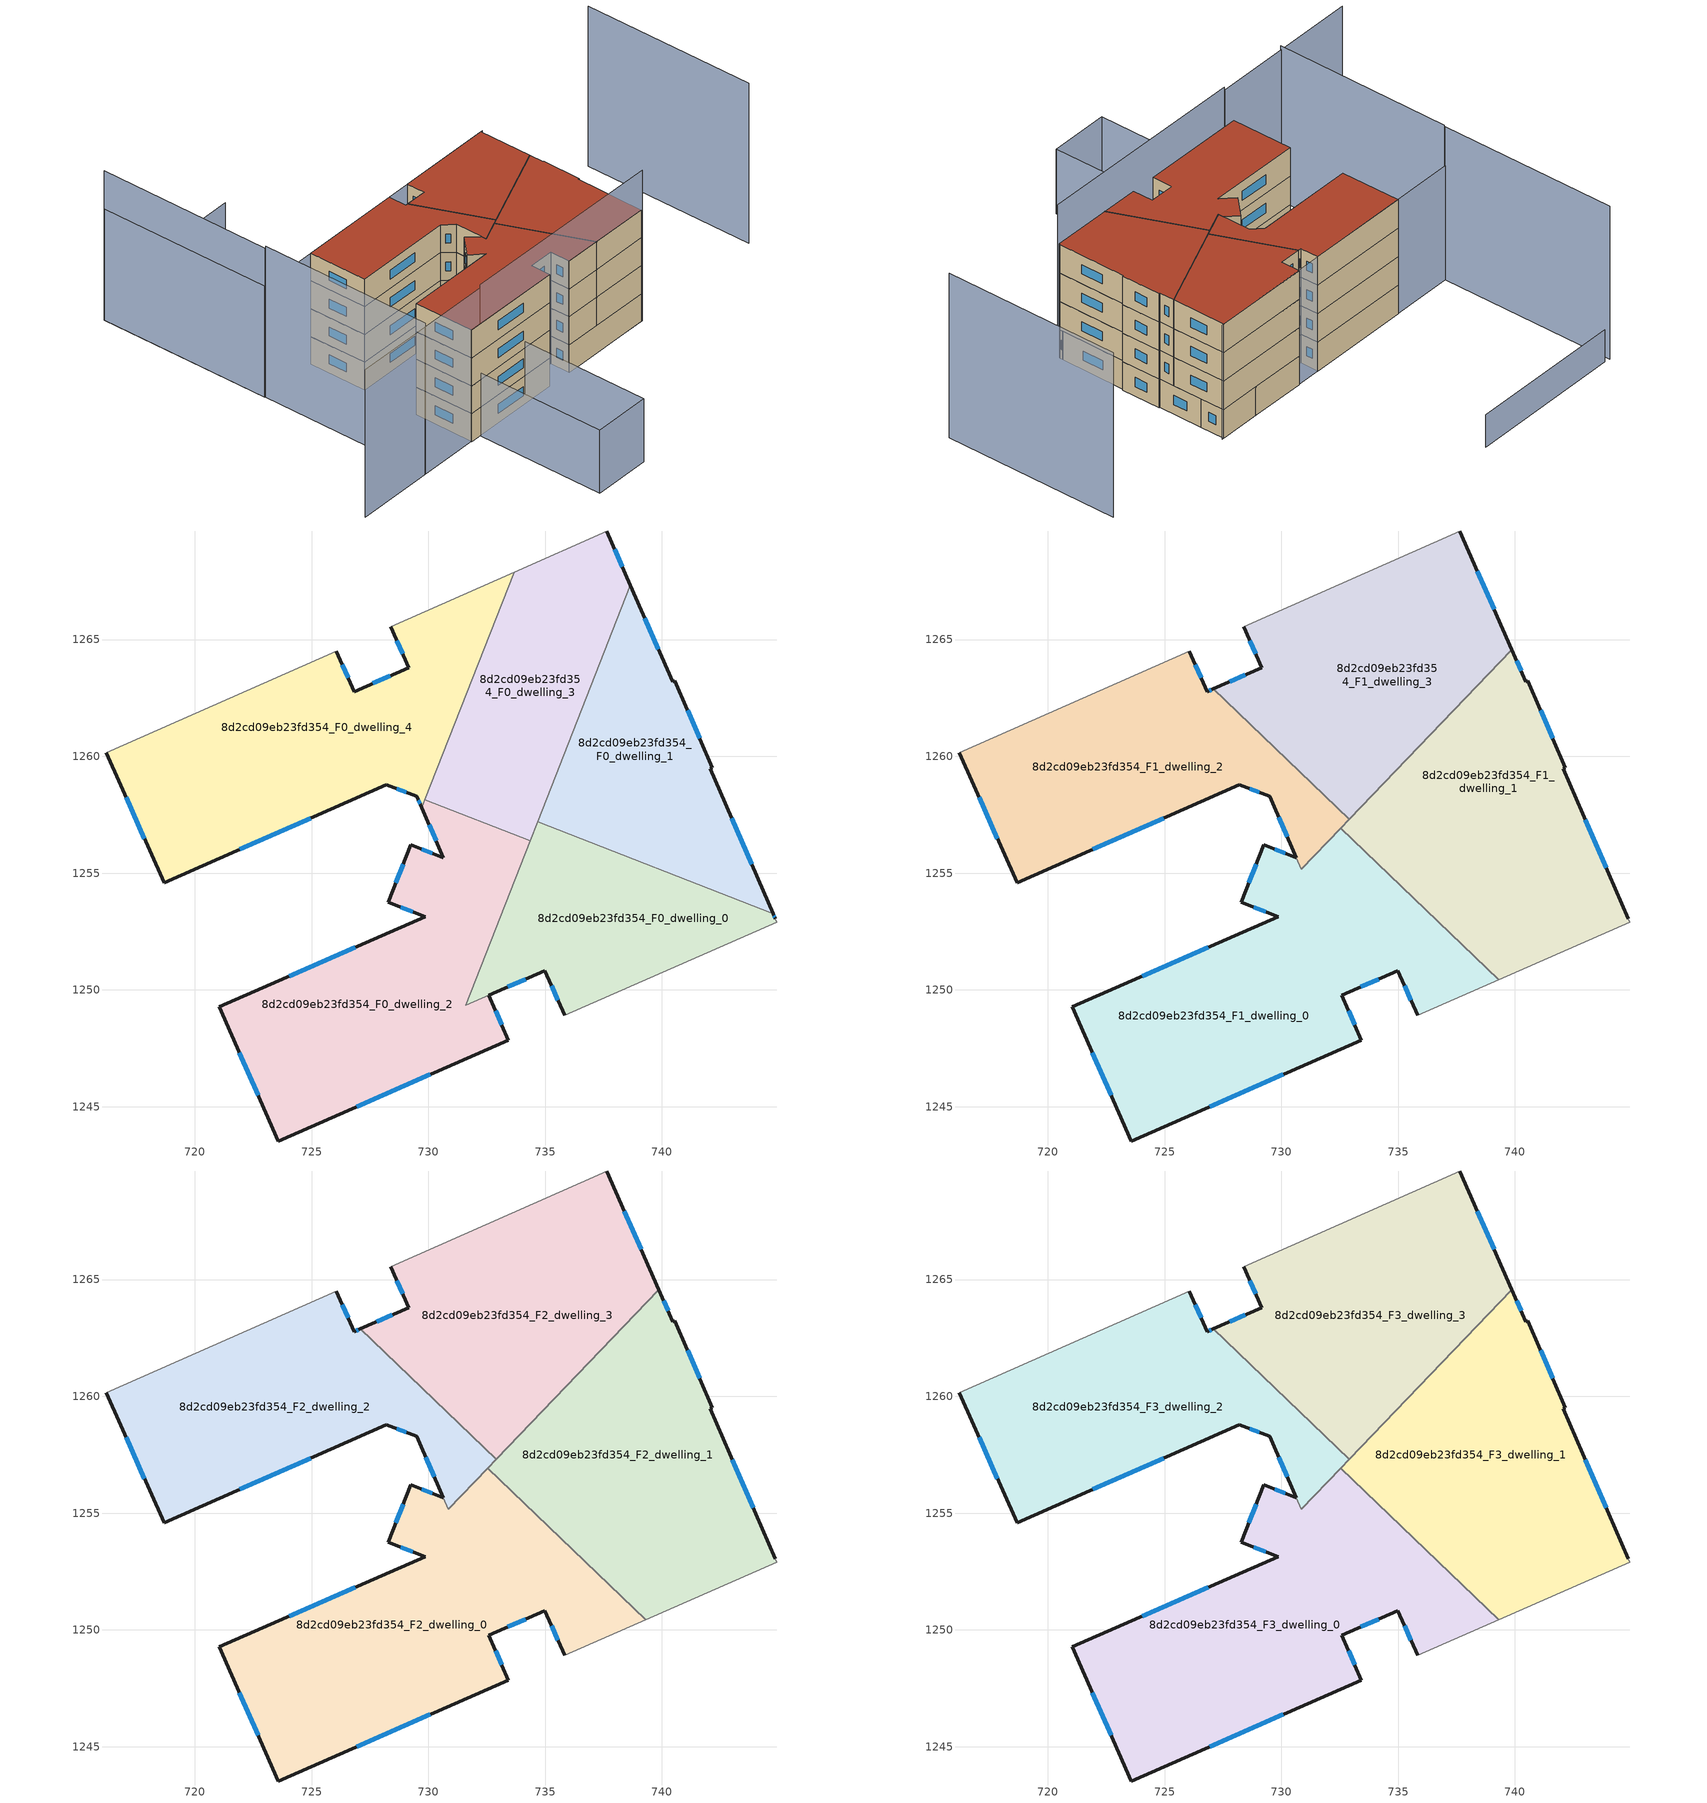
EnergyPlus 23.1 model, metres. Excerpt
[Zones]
8d2cd09eb23fd354_F0_dwelling_0
 floor ground (EU_floor_Construction): 744.76,1253.26 744.85,1253.04 744.91,1252.9 735.83,1248.91 734.99,1250.83 731.61,1249.35 734.69,1257.2 z0
 wall outside (EU_wall_Construction): 744.85,1253.04 744.76,1253.26 / 734.99,1250.82 735.83,1248.91 z0:3
 wall to 8d2cd09eb23fd354_F0_dwelling_2 (EU_wall_Construction): 734.36,1256.38 731.61,1249.35 734.99,1250.83 z0:3
 wall to 8d2cd09eb23fd354_F0_dwelling_1 (EU_wall_Construction): 744.76,1253.26 734.69,1257.2 z0:3
 wall adiabatic (EU_wall_Construction): 735.83,1248.91 744.91,1252.9 744.85,1253.04 z0:3
 wall to 8d2cd09eb23fd354_F0_dwelling_3 (EU_wall_Construction): 734.69,1257.2 734.36,1256.38 z0:3
 window (EU_Window_Construction): 744.82,1253.12 744.79,1253.18 / 735.28,1250.17 735.55,1249.56 z1.02:1.98
8d2cd09eb23fd354_F0_dwelling_1
 floor ground (EU_floor_Construction): 740.55,1263.23 742.16,1259.52 742.06,1259.47 744.76,1253.26 734.69,1257.2 738.65,1267.33 740.47,1263.19 z0
 wall outside (EU_wall_Construction): 744.76,1253.26 742.06,1259.47 742.16,1259.52 740.55,1263.23 740.47,1263.19 738.65,1267.33 z0:3
 wall to 8d2cd09eb23fd354_F0_dwelling_3 (EU_wall_Construction): 738.65,1267.33 734.69,1257.2 z0:3
 window (EU_Window_Construction): 743.84,1255.37 742.98,1257.36 / 739.85,1264.6 739.27,1265.92 / 741.61,1260.78 741.1,1261.97 z1.02:1.98
8d2cd09eb23fd354_F0_dwelling_2
 floor ground (EU_floor_Construction): 734.36,1256.38 731.61,1249.35 734.99,1250.83 732.59,1249.77 733.43,1247.86 723.59,1243.53 721.05,1249.27 729.87,1253.14 728.29,1253.76 729.25,1256.21 730.65,1255.66 729.72,1257.79 729.85,1258.14 z0
 wall outside (EU_wall_Construction): 734.99,1250.82 732.59,1249.77 / 729.72,1257.79 730.65,1255.66 729.25,1256.21 728.29,1253.76 729.87,1253.14 721.05,1249.27 723.59,1243.53 733.43,1247.86 732.59,1249.77 z0:3
 wall to 8d2cd09eb23fd354_F0_dwelling_3 (EU_wall_Construction): 734.36,1256.38 729.85,1258.14 z0:3
 wall to 8d2cd09eb23fd354_F0_dwelling_4 (EU_wall_Construction): 729.85,1258.14 729.72,1257.79 z0:3
 window (EU_Window_Construction): 734.18,1250.47 733.41,1250.13 / 733.15,1248.51 732.88,1249.12 / 726.94,1245 730.08,1246.39 / 721.91,1247.32 722.72,1245.49 / 726.87,1251.82 724.05,1250.59 / 728.83,1253.55 729.33,1253.35 / 728.92,1255.38 728.61,1254.59 / 730.17,1255.85 729.72,1256.02 / 730.03,1257.07 730.33,1256.39 z1.02:1.98
8d2cd09eb23fd354_F0_dwelling_3
 floor ground (EU_floor_Construction): 737.64,1269.65 738.65,1267.33 734.36,1256.38 729.85,1258.14 733.67,1267.89 z0
 wall outside (EU_wall_Construction): 738.65,1267.33 737.64,1269.65 z0:3
 wall adiabatic (EU_wall_Construction): 737.64,1269.65 733.67,1267.89 z0:3
 wall to 8d2cd09eb23fd354_F0_dwelling_4 (EU_wall_Construction): 733.67,1267.89 729.85,1258.14 z0:3
 window (EU_Window_Construction): 738.31,1268.12 737.98,1268.86 z1.02:1.98
8d2cd09eb23fd354_F0_dwelling_4
 floor ground (EU_floor_Construction): 733.67,1267.89 729.72,1257.79 729.5,1258.29 728.19,1258.79 718.69,1254.58 716.22,1260.15 726.06,1264.51 726.83,1262.77 729.17,1263.8 728.39,1265.55 z0
 wall outside (EU_wall_Construction): 728.39,1265.55 729.17,1263.8 726.83,1262.77 726.06,1264.51 / 716.22,1260.15 718.69,1254.58 728.19,1258.79 729.5,1258.29 729.72,1257.79 z0:3
 wall adiabatic (EU_wall_Construction): 726.06,1264.51 716.22,1260.15 / 733.67,1267.89 728.39,1265.55 z0:3
 window (EU_Window_Construction): 726.56,1263.36 726.32,1263.92 / 728.37,1263.45 727.62,1263.12 / 728.65,1264.95 728.9,1264.39 / 729.58,1258.12 729.65,1257.96 / 728.64,1258.62 729.06,1258.46 / 721.92,1256.01 724.96,1257.36 / 717.06,1258.25 717.85,1256.47 z1.02:1.98
8d2cd09eb23fd354_F1_dwelling_0
 floor to 8d2cd09eb23fd354_F0_dwelling_2 (EU_floor_Construction): 734.02,1255.5 731.61,1249.35 734.99,1250.82 732.59,1249.77 733.43,1247.86 723.59,1243.53 721.05,1249.27 729.87,1253.14 728.29,1253.76 729.25,1256.21 730.65,1255.66 730.86,1255.17 732.54,1256.92 z3
 floor to 8d2cd09eb23fd354_F0_dwelling_0 (EU_floor_Construction): 739.3,1250.44 735.83,1248.91 734.99,1250.83 731.61,1249.35 734.02,1255.5 z3
 wall outside (EU_wall_Construction): 730.65,1255.66 729.25,1256.21 728.29,1253.76 729.87,1253.14 721.05,1249.27 723.59,1243.53 733.43,1247.86 732.59,1249.77 734.99,1250.82 735.83,1248.91 z3:6
 wall to 8d2cd09eb23fd354_F1_dwelling_2 (EU_wall_Construction): 732.54,1256.92 730.86,1255.17 730.65,1255.66 z3:6
 wall to 8d2cd09eb23fd354_F1_dwelling_1 (EU_wall_Construction): 739.3,1250.43 732.54,1256.92 z3:6
 wall adiabatic (EU_wall_Construction): 735.83,1248.91 739.3,1250.43 z3:6
 window (EU_Window_Construction): 726.87,1251.82 724.05,1250.59 / 728.83,1253.55 729.33,1253.35 / 728.92,1255.38 728.61,1254.59 / 730.17,1255.85 729.72,1256.02 / 735.28,1250.17 735.55,1249.56 / 733.41,1250.13 734.18,1250.47 / 733.15,1248.51 732.88,1249.12 / 726.94,1245 730.08,1246.39 / 721.91,1247.32 722.72,1245.49 z4.02:4.98
8d2cd09eb23fd354_F1_dwelling_1
 floor to 8d2cd09eb23fd354_F0_dwelling_0 (EU_floor_Construction): 744.76,1253.26 744.85,1253.04 744.91,1252.9 739.3,1250.44 734.02,1255.5 734.69,1257.2 z3
 floor to 8d2cd09eb23fd354_F0_dwelling_1 (EU_floor_Construction): 740.55,1263.23 742.16,1259.52 742.06,1259.47 744.76,1253.26 734.69,1257.2 735.98,1260.51 739.86,1264.56 740.47,1263.19 z3
 floor to 8d2cd09eb23fd354_F0_dwelling_3 (EU_floor_Construction): 735.98,1260.51 734.36,1256.38 732.66,1257.05 732.91,1257.31 z3
 floor to 8d2cd09eb23fd354_F0_dwelling_2 (EU_floor_Construction): 734.36,1256.38 734.02,1255.5 732.54,1256.92 732.66,1257.05 z3
 wall outside (EU_wall_Construction): 744.85,1253.04 742.06,1259.47 742.16,1259.52 740.55,1263.23 740.47,1263.19 739.86,1264.56 z3:6
 wall adiabatic (EU_wall_Construction): 739.3,1250.43 744.91,1252.9 744.85,1253.04 z3:6
 wall to 8d2cd09eb23fd354_F1_dwelling_3 (EU_wall_Construction): 739.86,1264.56 732.91,1257.31 z3:6
 wall to 8d2cd09eb23fd354_F1_dwelling_2 (EU_wall_Construction): 732.91,1257.31 732.54,1256.92 z3:6
 window (EU_Window_Construction): 743.9,1255.23 743.01,1257.29 / 740.26,1263.66 740.07,1264.09 / 741.61,1260.78 741.1,1261.97 z4.02:4.98
8d2cd09eb23fd354_F1_dwelling_2
 floor to 8d2cd09eb23fd354_F0_dwelling_4 (EU_floor_Construction): 727.09,1262.89 730.45,1259.67 729.72,1257.8 729.5,1258.29 728.19,1258.79 718.69,1254.58 716.22,1260.15 726.06,1264.51 726.83,1262.77 z3
 floor to 8d2cd09eb23fd354_F0_dwelling_2 (EU_floor_Construction): 732.66,1257.05 730.86,1255.17 729.72,1257.8 729.85,1258.14 z3
 floor to 8d2cd09eb23fd354_F0_dwelling_3 (EU_floor_Construction): 732.91,1257.31 732.66,1257.05 729.85,1258.14 730.45,1259.67 z3
 wall outside (EU_wall_Construction): 716.22,1260.15 718.69,1254.58 728.19,1258.79 729.5,1258.29 730.64,1255.67 / 727.09,1262.89 726.83,1262.77 726.06,1264.51 z3:6
 wall adiabatic (EU_wall_Construction): 726.06,1264.51 716.22,1260.15 z3:6
 wall to 8d2cd09eb23fd354_F1_dwelling_3 (EU_wall_Construction): 732.91,1257.31 727.09,1262.89 z3:6
 window (EU_Window_Construction): 729.89,1257.4 730.26,1256.56 / 728.64,1258.62 729.06,1258.46 / 721.92,1256.01 724.96,1257.36 / 717.06,1258.25 717.85,1256.47 / 726.56,1263.36 726.32,1263.92 / 727,1262.85 726.92,1262.81 z4.02:4.98
8d2cd09eb23fd354_F1_dwelling_3
 floor to 8d2cd09eb23fd354_F0_dwelling_1 (EU_floor_Construction): 738.65,1267.33 739.86,1264.56 735.98,1260.51 z3
 floor to 8d2cd09eb23fd354_F0_dwelling_3 (EU_floor_Construction): 737.64,1269.65 738.65,1267.33 735.98,1260.51 732.91,1257.31 730.45,1259.67 733.67,1267.89 z3
 floor to 8d2cd09eb23fd354_F0_dwelling_4 (EU_floor_Construction): 733.67,1267.89 730.45,1259.67 727.09,1262.89 729.17,1263.8 728.39,1265.55 z3
 wall outside (EU_wall_Construction): 739.86,1264.56 737.64,1269.65 / 728.39,1265.55 729.17,1263.8 727.09,1262.89 z3:6
 wall adiabatic (EU_wall_Construction): 737.64,1269.65 728.39,1265.55 z3:6
 window (EU_Window_Construction): 739.11,1266.29 738.39,1267.92 / 728.46,1263.49 727.8,1263.2 / 728.65,1264.95 728.9,1264.39 z4.02:4.98
8d2cd09eb23fd354_F2_dwelling_0
 floor to 8d2cd09eb23fd354_F1_dwelling_0 (EU_floor_Construction): 739.3,1250.43 735.83,1248.91 734.99,1250.82 732.59,1249.77 733.43,1247.86 723.59,1243.53 721.05,1249.27 729.87,1253.14 728.29,1253.76 729.25,1256.21 730.65,1255.66 730.86,1255.17 732.54,1256.92 z6
 wall outside (EU_wall_Construction): 730.65,1255.66 729.25,1256.21 728.29,1253.76 729.87,1253.14 721.05,1249.27 723.59,1243.53 733.43,1247.86 732.59,1249.77 734.99,1250.82 735.83,1248.91 z6:9
 wall to 8d2cd09eb23fd354_F2_dwelling_2 (EU_wall_Construction): 732.54,1256.92 730.86,1255.17 730.65,1255.66 z6:9
 wall to 8d2cd09eb23fd354_F2_dwelling_1 (EU_wall_Construction): 739.3,1250.43 732.54,1256.92 z6:9
 wall adiabatic (EU_wall_Construction): 735.83,1248.91 739.3,1250.43 z6:9
 window (EU_Window_Construction): 726.87,1251.82 724.05,1250.59 / 728.83,1253.55 729.33,1253.35 / 728.92,1255.38 728.61,1254.59 / 730.17,1255.85 729.72,1256.02 / 735.28,1250.17 735.55,1249.56 / 733.41,1250.13 734.18,1250.47 / 733.15,1248.51 732.88,1249.12 / 726.94,1245 730.08,1246.39 / 721.91,1247.32 722.72,1245.49 z7.02:7.98
8d2cd09eb23fd354_F2_dwelling_1
 floor to 8d2cd09eb23fd354_F1_dwelling_1 (EU_floor_Construction): 740.55,1263.23 742.16,1259.52 742.06,1259.47 744.85,1253.04 744.91,1252.9 739.3,1250.43 732.54,1256.92 739.86,1264.56 740.47,1263.19 z6
 wall outside (EU_wall_Construction): 744.85,1253.04 742.06,1259.47 742.16,1259.52 740.55,1263.23 740.47,1263.19 739.86,1264.56 z6:9
 wall adiabatic (EU_wall_Construction): 739.3,1250.43 744.91,1252.9 744.85,1253.04 z6:9
 wall to 8d2cd09eb23fd354_F2_dwelling_3 (EU_wall_Construction): 739.86,1264.56 732.91,1257.31 z6:9
 wall to 8d2cd09eb23fd354_F2_dwelling_2 (EU_wall_Construction): 732.91,1257.31 732.54,1256.92 z6:9
 window (EU_Window_Construction): 743.9,1255.23 743.01,1257.29 / 740.26,1263.66 740.07,1264.09 / 741.61,1260.78 741.1,1261.97 z7.02:7.98
8d2cd09eb23fd354_F2_dwelling_2
 floor to 8d2cd09eb23fd354_F1_dwelling_2 (EU_floor_Construction): 727.09,1262.89 732.91,1257.31 730.86,1255.17 729.5,1258.29 728.19,1258.79 718.69,1254.58 716.22,1260.15 726.06,1264.51 726.83,1262.77 z6
 wall outside (EU_wall_Construction): 716.22,1260.15 718.69,1254.58 728.19,1258.79 729.5,1258.29 730.64,1255.67 / 727.09,1262.89 726.83,1262.77 726.06,1264.51 z6:9
 wall adiabatic (EU_wall_Construction): 726.06,1264.51 716.22,1260.15 z6:9
 wall to 8d2cd09eb23fd354_F2_dwelling_3 (EU_wall_Construction): 732.91,1257.31 727.09,1262.89 z6:9
 window (EU_Window_Construction): 729.89,1257.4 730.26,1256.56 / 728.64,1258.62 729.06,1258.46 / 721.92,1256.01 724.96,1257.36 / 717.06,1258.25 717.85,1256.47 / 726.56,1263.36 726.32,1263.92 / 727,1262.85 726.92,1262.81 z7.02:7.98
8d2cd09eb23fd354_F2_dwelling_3
 floor to 8d2cd09eb23fd354_F1_dwelling_3 (EU_floor_Construction): 737.64,1269.65 739.86,1264.56 732.91,1257.31 727.09,1262.89 729.17,1263.8 728.39,1265.55 z6
 wall outside (EU_wall_Construction): 739.86,1264.56 737.64,1269.65 / 728.39,1265.55 729.17,1263.8 727.09,1262.89 z6:9
 wall adiabatic (EU_wall_Construction): 737.64,1269.65 728.39,1265.55 z6:9
 window (EU_Window_Construction): 739.11,1266.29 738.39,1267.92 / 728.46,1263.49 727.8,1263.2 / 728.65,1264.95 728.9,1264.39 z7.02:7.98
8d2cd09eb23fd354_F3_dwelling_0
 floor to 8d2cd09eb23fd354_F2_dwelling_0 (EU_floor_Construction): 739.3,1250.43 735.83,1248.91 734.99,1250.82 732.59,1249.77 733.43,1247.86 723.59,1243.53 721.05,1249.27 729.87,1253.14 728.29,1253.76 729.25,1256.21 730.65,1255.66 730.86,1255.17 732.54,1256.92 z9
 wall outside (EU_wall_Construction): 730.65,1255.66 729.25,1256.21 728.29,1253.76 729.87,1253.14 721.05,1249.27 723.59,1243.53 733.43,1247.86 732.59,1249.77 734.99,1250.82 735.83,1248.91 z9:12
 wall to 8d2cd09eb23fd354_F3_dwelling_2 (EU_wall_Construction): 732.54,1256.92 730.86,1255.17 730.65,1255.66 z9:12
 wall to 8d2cd09eb23fd354_F3_dwelling_1 (EU_wall_Construction): 739.3,1250.43 732.54,1256.92 z9:12
 wall adiabatic (EU_wall_Construction): 735.83,1248.91 739.3,1250.43 z9:12
 window (EU_Window_Construction): 726.87,1251.82 724.05,1250.59 / 728.83,1253.55 729.33,1253.35 / 728.92,1255.38 728.61,1254.59 / 730.17,1255.85 729.72,1256.02 / 735.28,1250.17 735.55,1249.56 / 733.41,1250.13 734.18,1250.47 / 733.15,1248.51 732.88,1249.12 / 726.94,1245 730.08,1246.39 / 721.91,1247.32 722.72,1245.49 z10.02:10.98
 roof outside (EU_roof_Construction): 735.83,1248.91 739.3,1250.43 732.54,1256.92 730.86,1255.17 730.65,1255.66 729.25,1256.21 728.29,1253.76 729.87,1253.14 721.05,1249.27 723.59,1243.53 733.43,1247.86 732.59,1249.77 734.99,1250.82 z12
8d2cd09eb23fd354_F3_dwelling_1
 floor to 8d2cd09eb23fd354_F2_dwelling_1 (EU_floor_Construction): 740.55,1263.23 742.16,1259.52 742.06,1259.47 744.85,1253.04 744.91,1252.9 739.3,1250.43 732.54,1256.92 739.86,1264.56 740.47,1263.19 z9
 wall outside (EU_wall_Construction): 744.85,1253.04 742.06,1259.47 742.16,1259.52 740.55,1263.23 740.47,1263.19 739.86,1264.56 z9:12
 wall adiabatic (EU_wall_Construction): 739.3,1250.43 744.91,1252.9 744.85,1253.04 z9:12
 wall to 8d2cd09eb23fd354_F3_dwelling_3 (EU_wall_Construction): 739.86,1264.56 732.91,1257.31 z9:12
 wall to 8d2cd09eb23fd354_F3_dwelling_2 (EU_wall_Construction): 732.91,1257.31 732.54,1256.92 z9:12
 window (EU_Window_Construction): 743.9,1255.23 743.01,1257.29 / 740.26,1263.66 740.07,1264.09 / 741.61,1260.78 741.1,1261.97 z10.02:10.98
 roof outside (EU_roof_Construction): 744.91,1252.9 744.85,1253.04 742.06,1259.47 742.16,1259.52 740.55,1263.23 740.47,1263.19 739.86,1264.56 732.54,1256.92 739.3,1250.43 z12
8d2cd09eb23fd354_F3_dwelling_2
 floor to 8d2cd09eb23fd354_F2_dwelling_2 (EU_floor_Construction): 727.09,1262.89 732.91,1257.31 730.86,1255.17 729.5,1258.29 728.19,1258.79 718.69,1254.58 716.22,1260.15 726.06,1264.51 726.83,1262.77 z9
 wall outside (EU_wall_Construction): 716.22,1260.15 718.69,1254.58 728.19,1258.79 729.5,1258.29 730.64,1255.67 / 727.09,1262.89 726.83,1262.77 726.06,1264.51 z9:12
 wall adiabatic (EU_wall_Construction): 726.06,1264.51 716.22,1260.15 z9:12
 wall to 8d2cd09eb23fd354_F3_dwelling_3 (EU_wall_Construction): 732.91,1257.31 727.09,1262.89 z9:12
 window (EU_Window_Construction): 729.89,1257.4 730.26,1256.56 / 728.64,1258.62 729.06,1258.46 / 721.92,1256.01 724.96,1257.36 / 717.06,1258.25 717.85,1256.47 / 726.56,1263.36 726.32,1263.92 / 727,1262.85 726.92,1262.81 z10.02:10.98
 roof outside (EU_roof_Construction): 730.86,1255.17 732.91,1257.31 727.09,1262.89 726.83,1262.77 726.06,1264.51 716.22,1260.15 718.69,1254.58 728.19,1258.79 729.5,1258.29 z12
8d2cd09eb23fd354_F3_dwelling_3
 floor to 8d2cd09eb23fd354_F2_dwelling_3 (EU_floor_Construction): 737.64,1269.65 739.86,1264.56 732.91,1257.31 727.09,1262.89 729.17,1263.8 728.39,1265.55 z9
 wall outside (EU_wall_Construction): 739.86,1264.56 737.64,1269.65 / 728.39,1265.55 729.17,1263.8 727.09,1262.89 z9:12
 wall adiabatic (EU_wall_Construction): 737.64,1269.65 728.39,1265.55 z9:12
 window (EU_Window_Construction): 739.11,1266.29 738.39,1267.92 / 728.46,1263.49 727.8,1263.2 / 728.65,1264.95 728.9,1264.39 z10.02:10.98
 roof outside (EU_roof_Construction): 732.91,1257.31 739.86,1264.56 737.64,1269.65 728.39,1265.55 729.17,1263.8 727.09,1262.89 z12
shading: 724.72,1244.09 745.05,1252.96 z0:16.2; 730.14,1231.63 724.65,1244 / 724.65,1244 730.21,1246.47 / 730.21,1246.47 735.7,1234.1 / 735.7,1234.1 730.14,1231.63 z0:6.8; 758.5,1259.05 751.16,1275.63 z0:17.3; 710.23,1237.67 724.63,1244.06 z0:15.9; 710.49,1257.55 717.77,1240.98 z0:16.3; 703.06,1274.15 710.41,1257.56 z0:16.1; 737.8,1269.71 710.4,1257.56 / 710.4,1257.56 703.06,1274.11 z0:12; 718.25,1280.81 703.61,1274.31 z0:3.4
[Building]
EU S2 Campaign: North Axis=0; Terrain=City; Solar Distribution=FullExterior
[Site:Location]
Vienna: Latitude=48; Longitude=16.5; Time Zone=1; Elevation=183
[SizingPeriod:WeatherFileDays]
AnnualSizingPeriod: Begin Month=1; Begin Day of Month=1; End Month=12; End Day of Month=31; Day of Week for Start Day=Monday; Use Weather File Daylight Saving Period=No; Use Weather File Rain and Snow Indicators=No
[MATERIAL]
EU_InternalMass_Material: Roughness=MediumRough; Thickness=0.1; Conductivity=1; Density=1800; Specific Heat=900; Thermal Absorptance=0.9; Solar Absorptance=0.7; Visible Absorptance=0.7
[MATERIAL:NOMASS] Roughness=MediumRough; Thermal Absorptance=0.9; Solar Absorptance=0.7; Visible Absorptance=0.7
Name | Thermal Resistance
EU_wall_NoMass | 0.942466
EU_roof_NoMass | 0.551687
EU_floor_NoMass | 0.66527
[WINDOWMATERIAL:SIMPLEGLAZINGSYSTEM]
EU_Window_SimpleGlazing: UFactor=2.03367; Solar Heat Gain Coefficient=0.65; Visible Transmittance=0.65
[CONSTRUCTION]
EU_wall_Construction: EU_wall_NoMass
EU_roof_Construction: EU_roof_NoMass
EU_floor_Construction: EU_floor_NoMass
EU_Window_Construction: EU_Window_SimpleGlazing
EU_InternalMass_Construction: EU_InternalMass_Material
[ZONE] Type=1; Multiplier=1; Ceiling Height=autocalculate; Floor Area=autocalculate; Part of Total Floor Area=Yes
Name | Volume
8d2cd09eb23fd354_F0_dwelling_0 | 164.503
8d2cd09eb23fd354_F1_dwelling_0; 8d2cd09eb23fd354_F2_dwelling_0; 8d2cd09eb23fd354_F3_dwelling_0 | 316.388
8d2cd09eb23fd354_F0_dwelling_1 | 177.886
8d2cd09eb23fd354_F1_dwelling_1; 8d2cd09eb23fd354_F2_dwelling_1; 8d2cd09eb23fd354_F3_dwelling_1 | 266.846
8d2cd09eb23fd354_F0_dwelling_2 | 264.051
8d2cd09eb23fd354_F1_dwelling_2; 8d2cd09eb23fd354_F2_dwelling_2; 8d2cd09eb23fd354_F3_dwelling_2 | 237.169
8d2cd09eb23fd354_F0_dwelling_3 | 177.932
8d2cd09eb23fd354_F1_dwelling_3; 8d2cd09eb23fd354_F2_dwelling_3; 8d2cd09eb23fd354_F3_dwelling_3 | 246.911
8d2cd09eb23fd354_F0_dwelling_4 | 282.927
[INTERNALMASS] Construction=EU_InternalMass_Construction
Name | Zone or ZoneList | Surface Area
8d2cd09eb23fd354_F0_dwelling_0_EU_InternalMass | 8d2cd09eb23fd354_F0_dwelling_0 | 54.835
8d2cd09eb23fd354_F0_dwelling_1_EU_InternalMass | 8d2cd09eb23fd354_F0_dwelling_1 | 59.2957
8d2cd09eb23fd354_F0_dwelling_2_EU_InternalMass | 8d2cd09eb23fd354_F0_dwelling_2 | 88.0265
8d2cd09eb23fd354_F0_dwelling_3_EU_InternalMass | 8d2cd09eb23fd354_F0_dwelling_3 | 59.3103
8d2cd09eb23fd354_F0_dwelling_4_EU_InternalMass | 8d2cd09eb23fd354_F0_dwelling_4 | 94.3096
8d2cd09eb23fd354_F1_dwelling_0_EU_InternalMass | 8d2cd09eb23fd354_F1_dwelling_0 | 105.464
8d2cd09eb23fd354_F1_dwelling_1_EU_InternalMass | 8d2cd09eb23fd354_F1_dwelling_1 | 88.9492
8d2cd09eb23fd354_F1_dwelling_2_EU_InternalMass | 8d2cd09eb23fd354_F1_dwelling_2 | 79.056
8d2cd09eb23fd354_F1_dwelling_3_EU_InternalMass | 8d2cd09eb23fd354_F1_dwelling_3 | 82.304
8d2cd09eb23fd354_F2_dwelling_0_EU_InternalMass | 8d2cd09eb23fd354_F2_dwelling_0 | 105.464
8d2cd09eb23fd354_F2_dwelling_1_EU_InternalMass | 8d2cd09eb23fd354_F2_dwelling_1 | 88.9492
8d2cd09eb23fd354_F2_dwelling_2_EU_InternalMass | 8d2cd09eb23fd354_F2_dwelling_2 | 79.056
8d2cd09eb23fd354_F2_dwelling_3_EU_InternalMass | 8d2cd09eb23fd354_F2_dwelling_3 | 82.304
8d2cd09eb23fd354_F3_dwelling_0_EU_InternalMass | 8d2cd09eb23fd354_F3_dwelling_0 | 105.464
8d2cd09eb23fd354_F3_dwelling_1_EU_InternalMass | 8d2cd09eb23fd354_F3_dwelling_1 | 88.9492
8d2cd09eb23fd354_F3_dwelling_2_EU_InternalMass | 8d2cd09eb23fd354_F3_dwelling_2 | 79.056
8d2cd09eb23fd354_F3_dwelling_3_EU_InternalMass | 8d2cd09eb23fd354_F3_dwelling_3 | 82.304
[OTHEREQUIPMENT] Fuel Type=Electricity; Design Level Calculation Method=Watts/Area; Power per Zone Floor Area=1; Fraction Latent=0; Fraction Radiant=0; Fraction Lost=0; Carbon Dioxide Generation Rate=0; EndUse Subcategory=EU_Step8_InternalGains
Name | Zone or ZoneList or Space or SpaceList | Schedule
EU_Step8_InternalGain_8d2cd09eb23fd354_F0_dwelling_0_f000 | 8d2cd09eb23fd354_F0_dwelling_0 | EU_Step8_GainSchedule_8d2cd09eb23fd354_F0_dwelling_0_f000
EU_Step8_InternalGain_8d2cd09eb23fd354_F0_dwelling_1_f000 | 8d2cd09eb23fd354_F0_dwelling_1 | EU_Step8_GainSchedule_8d2cd09eb23fd354_F0_dwelling_1_f000
EU_Step8_InternalGain_8d2cd09eb23fd354_F0_dwelling_2_f000 | 8d2cd09eb23fd354_F0_dwelling_2 | EU_Step8_GainSchedule_8d2cd09eb23fd354_F0_dwelling_2_f000
EU_Step8_InternalGain_8d2cd09eb23fd354_F0_dwelling_3_f000 | 8d2cd09eb23fd354_F0_dwelling_3 | EU_Step8_GainSchedule_8d2cd09eb23fd354_F0_dwelling_3_f000
EU_Step8_InternalGain_8d2cd09eb23fd354_F0_dwelling_4_f000 | 8d2cd09eb23fd354_F0_dwelling_4 | EU_Step8_GainSchedule_8d2cd09eb23fd354_F0_dwelling_4_f000
EU_Step8_InternalGain_8d2cd09eb23fd354_F1_dwelling_0_f000 | 8d2cd09eb23fd354_F1_dwelling_0 | EU_Step8_GainSchedule_8d2cd09eb23fd354_F1_dwelling_0_f000
EU_Step8_InternalGain_8d2cd09eb23fd354_F1_dwelling_1_f000 | 8d2cd09eb23fd354_F1_dwelling_1 | EU_Step8_GainSchedule_8d2cd09eb23fd354_F1_dwelling_1_f000
EU_Step8_InternalGain_8d2cd09eb23fd354_F1_dwelling_2_f000 | 8d2cd09eb23fd354_F1_dwelling_2 | EU_Step8_GainSchedule_8d2cd09eb23fd354_F1_dwelling_2_f000
EU_Step8_InternalGain_8d2cd09eb23fd354_F1_dwelling_3_f000 | 8d2cd09eb23fd354_F1_dwelling_3 | EU_Step8_GainSchedule_8d2cd09eb23fd354_F1_dwelling_3_f000
EU_Step8_InternalGain_8d2cd09eb23fd354_F2_dwelling_0_f000 | 8d2cd09eb23fd354_F2_dwelling_0 | EU_Step8_GainSchedule_8d2cd09eb23fd354_F2_dwelling_0_f000
EU_Step8_InternalGain_8d2cd09eb23fd354_F2_dwelling_1_f000 | 8d2cd09eb23fd354_F2_dwelling_1 | EU_Step8_GainSchedule_8d2cd09eb23fd354_F2_dwelling_1_f000
EU_Step8_InternalGain_8d2cd09eb23fd354_F2_dwelling_2_f000 | 8d2cd09eb23fd354_F2_dwelling_2 | EU_Step8_GainSchedule_8d2cd09eb23fd354_F2_dwelling_2_f000
EU_Step8_InternalGain_8d2cd09eb23fd354_F2_dwelling_3_f000 | 8d2cd09eb23fd354_F2_dwelling_3 | EU_Step8_GainSchedule_8d2cd09eb23fd354_F2_dwelling_3_f000
EU_Step8_InternalGain_8d2cd09eb23fd354_F3_dwelling_0_f000 | 8d2cd09eb23fd354_F3_dwelling_0 | EU_Step8_GainSchedule_8d2cd09eb23fd354_F3_dwelling_0_f000
EU_Step8_InternalGain_8d2cd09eb23fd354_F3_dwelling_1_f000 | 8d2cd09eb23fd354_F3_dwelling_1 | EU_Step8_GainSchedule_8d2cd09eb23fd354_F3_dwelling_1_f000
EU_Step8_InternalGain_8d2cd09eb23fd354_F3_dwelling_2_f000 | 8d2cd09eb23fd354_F3_dwelling_2 | EU_Step8_GainSchedule_8d2cd09eb23fd354_F3_dwelling_2_f000
EU_Step8_InternalGain_8d2cd09eb23fd354_F3_dwelling_3_f000 | 8d2cd09eb23fd354_F3_dwelling_3 | EU_Step8_GainSchedule_8d2cd09eb23fd354_F3_dwelling_3_f000
[ZONEVENTILATION:DESIGNFLOWRATE] Schedule=EU_AlwaysOn; Design Flow Rate Calculation Method=AirChanges/Hour; Air Changes per Hour=0.530523; Ventilation Type=Natural; Fan Pressure Rise=0; Fan Total Efficiency=1; Constant Term Coefficient=1; Temperature Term Coefficient=0; Velocity Term Coefficient=0; Velocity Squared Term Coefficient=0; Minimum Indoor Temperature=-100; Maximum Indoor Temperature=100; Delta Temperature=-100; Minimum Outdoor Temperature=-100; Maximum Outdoor Temperature=100; Maximum Wind Speed=40
Name | Zone or ZoneList or Space or SpaceList
EU_ConstantAir_8d2cd09eb23fd354_F0_dwelling_0 | 8d2cd09eb23fd354_F0_dwelling_0
EU_ConstantAir_8d2cd09eb23fd354_F0_dwelling_1 | 8d2cd09eb23fd354_F0_dwelling_1
EU_ConstantAir_8d2cd09eb23fd354_F0_dwelling_2 | 8d2cd09eb23fd354_F0_dwelling_2
EU_ConstantAir_8d2cd09eb23fd354_F0_dwelling_3 | 8d2cd09eb23fd354_F0_dwelling_3
EU_ConstantAir_8d2cd09eb23fd354_F0_dwelling_4 | 8d2cd09eb23fd354_F0_dwelling_4
EU_ConstantAir_8d2cd09eb23fd354_F1_dwelling_0 | 8d2cd09eb23fd354_F1_dwelling_0
EU_ConstantAir_8d2cd09eb23fd354_F1_dwelling_1 | 8d2cd09eb23fd354_F1_dwelling_1
EU_ConstantAir_8d2cd09eb23fd354_F1_dwelling_2 | 8d2cd09eb23fd354_F1_dwelling_2
EU_ConstantAir_8d2cd09eb23fd354_F1_dwelling_3 | 8d2cd09eb23fd354_F1_dwelling_3
EU_ConstantAir_8d2cd09eb23fd354_F2_dwelling_0 | 8d2cd09eb23fd354_F2_dwelling_0
EU_ConstantAir_8d2cd09eb23fd354_F2_dwelling_1 | 8d2cd09eb23fd354_F2_dwelling_1
EU_ConstantAir_8d2cd09eb23fd354_F2_dwelling_2 | 8d2cd09eb23fd354_F2_dwelling_2
EU_ConstantAir_8d2cd09eb23fd354_F2_dwelling_3 | 8d2cd09eb23fd354_F2_dwelling_3
EU_ConstantAir_8d2cd09eb23fd354_F3_dwelling_0 | 8d2cd09eb23fd354_F3_dwelling_0
EU_ConstantAir_8d2cd09eb23fd354_F3_dwelling_1 | 8d2cd09eb23fd354_F3_dwelling_1
EU_ConstantAir_8d2cd09eb23fd354_F3_dwelling_2 | 8d2cd09eb23fd354_F3_dwelling_2
EU_ConstantAir_8d2cd09eb23fd354_F3_dwelling_3 | 8d2cd09eb23fd354_F3_dwelling_3
[HVACTEMPLATE:THERMOSTAT] Constant Heating Setpoint=20; Constant Cooling Setpoint=50
EU_HeatOnly_8d2cd09eb23fd354_F0_dwelling_0; EU_HeatOnly_8d2cd09eb23fd354_F0_dwelling_1; EU_HeatOnly_8d2cd09eb23fd354_F0_dwelling_2; EU_HeatOnly_8d2cd09eb23fd354_F0_dwelling_3; EU_HeatOnly_8d2cd09eb23fd354_F0_dwelling_4; EU_HeatOnly_8d2cd09eb23fd354_F1_dwelling_0; EU_HeatOnly_8d2cd09eb23fd354_F1_dwelling_1; EU_HeatOnly_8d2cd09eb23fd354_F1_dwelling_2; EU_HeatOnly_8d2cd09eb23fd354_F1_dwelling_3; EU_HeatOnly_8d2cd09eb23fd354_F2_dwelling_0; EU_HeatOnly_8d2cd09eb23fd354_F2_dwelling_1; EU_HeatOnly_8d2cd09eb23fd354_F2_dwelling_2; EU_HeatOnly_8d2cd09eb23fd354_F2_dwelling_3; EU_HeatOnly_8d2cd09eb23fd354_F3_dwelling_0; EU_HeatOnly_8d2cd09eb23fd354_F3_dwelling_1; EU_HeatOnly_8d2cd09eb23fd354_F3_dwelling_2; EU_HeatOnly_8d2cd09eb23fd354_F3_dwelling_3
[HVACTEMPLATE:ZONE:IDEALLOADSAIRSYSTEM] System Availability Schedule=EU_AlwaysOn; Maximum Heating Supply Air Temperature=50; Minimum Cooling Supply Air Temperature=13; Maximum Heating Supply Air Humidity Ratio=0.0156; Minimum Cooling Supply Air Humidity Ratio=0.0077; Heating Limit=NoLimit; Cooling Limit=NoLimit; Heating Availability Schedule=EU_AlwaysOn; Cooling Availability Schedule=EU_CoolingOff; Dehumidification Control Type=ConstantSensibleHeatRatio; Cooling Sensible Heat Ratio=0.7; Dehumidification Setpoint=60; Humidification Control Type=None; Humidification Setpoint=30; Outdoor Air Method=None; Outdoor Air Flow Rate per Person=0.00944; Outdoor Air Flow Rate per Zone Floor Area=0; Outdoor Air Flow Rate per Zone=0; Demand Controlled Ventilation Type=None; Outdoor Air Economizer Type=NoEconomizer; Heat Recovery Type=None; Sensible Heat Recovery Effectiveness=0.7; Latent Heat Recovery Effectiveness=0.65
Name | Template Thermostat
8d2cd09eb23fd354_F0_dwelling_0 | EU_HeatOnly_8d2cd09eb23fd354_F0_dwelling_0
8d2cd09eb23fd354_F0_dwelling_1 | EU_HeatOnly_8d2cd09eb23fd354_F0_dwelling_1
8d2cd09eb23fd354_F0_dwelling_2 | EU_HeatOnly_8d2cd09eb23fd354_F0_dwelling_2
8d2cd09eb23fd354_F0_dwelling_3 | EU_HeatOnly_8d2cd09eb23fd354_F0_dwelling_3
8d2cd09eb23fd354_F0_dwelling_4 | EU_HeatOnly_8d2cd09eb23fd354_F0_dwelling_4
8d2cd09eb23fd354_F1_dwelling_0 | EU_HeatOnly_8d2cd09eb23fd354_F1_dwelling_0
8d2cd09eb23fd354_F1_dwelling_1 | EU_HeatOnly_8d2cd09eb23fd354_F1_dwelling_1
8d2cd09eb23fd354_F1_dwelling_2 | EU_HeatOnly_8d2cd09eb23fd354_F1_dwelling_2
8d2cd09eb23fd354_F1_dwelling_3 | EU_HeatOnly_8d2cd09eb23fd354_F1_dwelling_3
8d2cd09eb23fd354_F2_dwelling_0 | EU_HeatOnly_8d2cd09eb23fd354_F2_dwelling_0
8d2cd09eb23fd354_F2_dwelling_1 | EU_HeatOnly_8d2cd09eb23fd354_F2_dwelling_1
8d2cd09eb23fd354_F2_dwelling_2 | EU_HeatOnly_8d2cd09eb23fd354_F2_dwelling_2
8d2cd09eb23fd354_F2_dwelling_3 | EU_HeatOnly_8d2cd09eb23fd354_F2_dwelling_3
8d2cd09eb23fd354_F3_dwelling_0 | EU_HeatOnly_8d2cd09eb23fd354_F3_dwelling_0
8d2cd09eb23fd354_F3_dwelling_1 | EU_HeatOnly_8d2cd09eb23fd354_F3_dwelling_1
8d2cd09eb23fd354_F3_dwelling_2 | EU_HeatOnly_8d2cd09eb23fd354_F3_dwelling_2
8d2cd09eb23fd354_F3_dwelling_3 | EU_HeatOnly_8d2cd09eb23fd354_F3_dwelling_3
[SIZING:ZONE] Zone Cooling Design Supply Air Temperature Input Method=SupplyAirTemperature; Zone Cooling Design Supply Air Temperature=13; Zone Heating Design Supply Air Temperature Input Method=SupplyAirTemperature; Zone Heating Design Supply Air Temperature=50; Zone Cooling Design Supply Air Humidity Ratio=0.008; Zone Heating Design Supply Air Humidity Ratio=0.008; Cooling Design Air Flow Method=DesignDay; Cooling Design Air Flow Rate=0; Cooling Minimum Air Flow per Zone Floor Area=0.000762; Cooling Minimum Air Flow=0; Cooling Minimum Air Flow Fraction=0.2; Heating Design Air Flow Method=DesignDay; Heating Design Air Flow Rate=0; Heating Maximum Air Flow per Zone Floor Area=0.002032; Heating Maximum Air Flow=0.141576; Heating Maximum Air Flow Fraction=0.3; Account for Dedicated Outdoor Air System=No; Dedicated Outdoor Air System Control Strategy=NeutralSupplyAir; Dedicated Outdoor Air Low Setpoint Temperature for Design=autosize; Dedicated Outdoor Air High Setpoint Temperature for Design=autosize; Zone Load Sizing Method=Sensible Load Only No Latent Load; Zone Latent Cooling Design Supply Air Humidity Ratio Input Method=HumidityRatioDifference; Zone Cooling Design Supply Air Humidity Ratio Difference=0.005; Zone Latent Heating Design Supply Air Humidity Ratio Input Method=HumidityRatioDifference; Zone Humidification Design Supply Air Humidity Ratio Difference=0.005
8d2cd09eb23fd354_F0_dwelling_0; 8d2cd09eb23fd354_F0_dwelling_1; 8d2cd09eb23fd354_F0_dwelling_2; 8d2cd09eb23fd354_F0_dwelling_3; 8d2cd09eb23fd354_F0_dwelling_4; 8d2cd09eb23fd354_F1_dwelling_0; 8d2cd09eb23fd354_F1_dwelling_1; 8d2cd09eb23fd354_F1_dwelling_2; 8d2cd09eb23fd354_F1_dwelling_3; 8d2cd09eb23fd354_F2_dwelling_0; 8d2cd09eb23fd354_F2_dwelling_1; 8d2cd09eb23fd354_F2_dwelling_2; 8d2cd09eb23fd354_F2_dwelling_3; 8d2cd09eb23fd354_F3_dwelling_0; 8d2cd09eb23fd354_F3_dwelling_1; 8d2cd09eb23fd354_F3_dwelling_2; 8d2cd09eb23fd354_F3_dwelling_3
[SCHEDULE:CONSTANT]
Name | Hourly Value
EU_AlwaysOn | 1
EU_CoolingOff | 0
[SCHEDULE:FILE] Column Number=1; Rows to Skip at Top=0; Number of Hours of Data=8760; Column Separator=Comma; Interpolate to Timestep=No; Minutes per Item=60; Adjust Schedule for Daylight Savings=Yes
Name | File
EU_Step8_GainSchedule_8d2cd09eb23fd354_F0_dwelling_0_f000 | ../../schedules/8d2cd09eb23fd354/8d2cd09eb23fd354_F0_dwelling_0_f000_gain.csv
EU_Step8_GainSchedule_8d2cd09eb23fd354_F0_dwelling_1_f000 | ../../schedules/8d2cd09eb23fd354/8d2cd09eb23fd354_F0_dwelling_1_f000_gain.csv
EU_Step8_GainSchedule_8d2cd09eb23fd354_F0_dwelling_2_f000 | ../../schedules/8d2cd09eb23fd354/8d2cd09eb23fd354_F0_dwelling_2_f000_gain.csv
EU_Step8_GainSchedule_8d2cd09eb23fd354_F0_dwelling_3_f000 | ../../schedules/8d2cd09eb23fd354/8d2cd09eb23fd354_F0_dwelling_3_f000_gain.csv
EU_Step8_GainSchedule_8d2cd09eb23fd354_F0_dwelling_4_f000 | ../../schedules/8d2cd09eb23fd354/8d2cd09eb23fd354_F0_dwelling_4_f000_gain.csv
EU_Step8_GainSchedule_8d2cd09eb23fd354_F1_dwelling_0_f000 | ../../schedules/8d2cd09eb23fd354/8d2cd09eb23fd354_F1_dwelling_0_f000_gain.csv
EU_Step8_GainSchedule_8d2cd09eb23fd354_F1_dwelling_1_f000 | ../../schedules/8d2cd09eb23fd354/8d2cd09eb23fd354_F1_dwelling_1_f000_gain.csv
EU_Step8_GainSchedule_8d2cd09eb23fd354_F1_dwelling_2_f000 | ../../schedules/8d2cd09eb23fd354/8d2cd09eb23fd354_F1_dwelling_2_f000_gain.csv
EU_Step8_GainSchedule_8d2cd09eb23fd354_F1_dwelling_3_f000 | ../../schedules/8d2cd09eb23fd354/8d2cd09eb23fd354_F1_dwelling_3_f000_gain.csv
EU_Step8_GainSchedule_8d2cd09eb23fd354_F2_dwelling_0_f000 | ../../schedules/8d2cd09eb23fd354/8d2cd09eb23fd354_F2_dwelling_0_f000_gain.csv
EU_Step8_GainSchedule_8d2cd09eb23fd354_F2_dwelling_1_f000 | ../../schedules/8d2cd09eb23fd354/8d2cd09eb23fd354_F2_dwelling_1_f000_gain.csv
EU_Step8_GainSchedule_8d2cd09eb23fd354_F2_dwelling_2_f000 | ../../schedules/8d2cd09eb23fd354/8d2cd09eb23fd354_F2_dwelling_2_f000_gain.csv
EU_Step8_GainSchedule_8d2cd09eb23fd354_F2_dwelling_3_f000 | ../../schedules/8d2cd09eb23fd354/8d2cd09eb23fd354_F2_dwelling_3_f000_gain.csv
EU_Step8_GainSchedule_8d2cd09eb23fd354_F3_dwelling_0_f000 | ../../schedules/8d2cd09eb23fd354/8d2cd09eb23fd354_F3_dwelling_0_f000_gain.csv
EU_Step8_GainSchedule_8d2cd09eb23fd354_F3_dwelling_1_f000 | ../../schedules/8d2cd09eb23fd354/8d2cd09eb23fd354_F3_dwelling_1_f000_gain.csv
EU_Step8_GainSchedule_8d2cd09eb23fd354_F3_dwelling_2_f000 | ../../schedules/8d2cd09eb23fd354/8d2cd09eb23fd354_F3_dwelling_2_f000_gain.csv
EU_Step8_GainSchedule_8d2cd09eb23fd354_F3_dwelling_3_f000 | ../../schedules/8d2cd09eb23fd354/8d2cd09eb23fd354_F3_dwelling_3_f000_gain.csv
